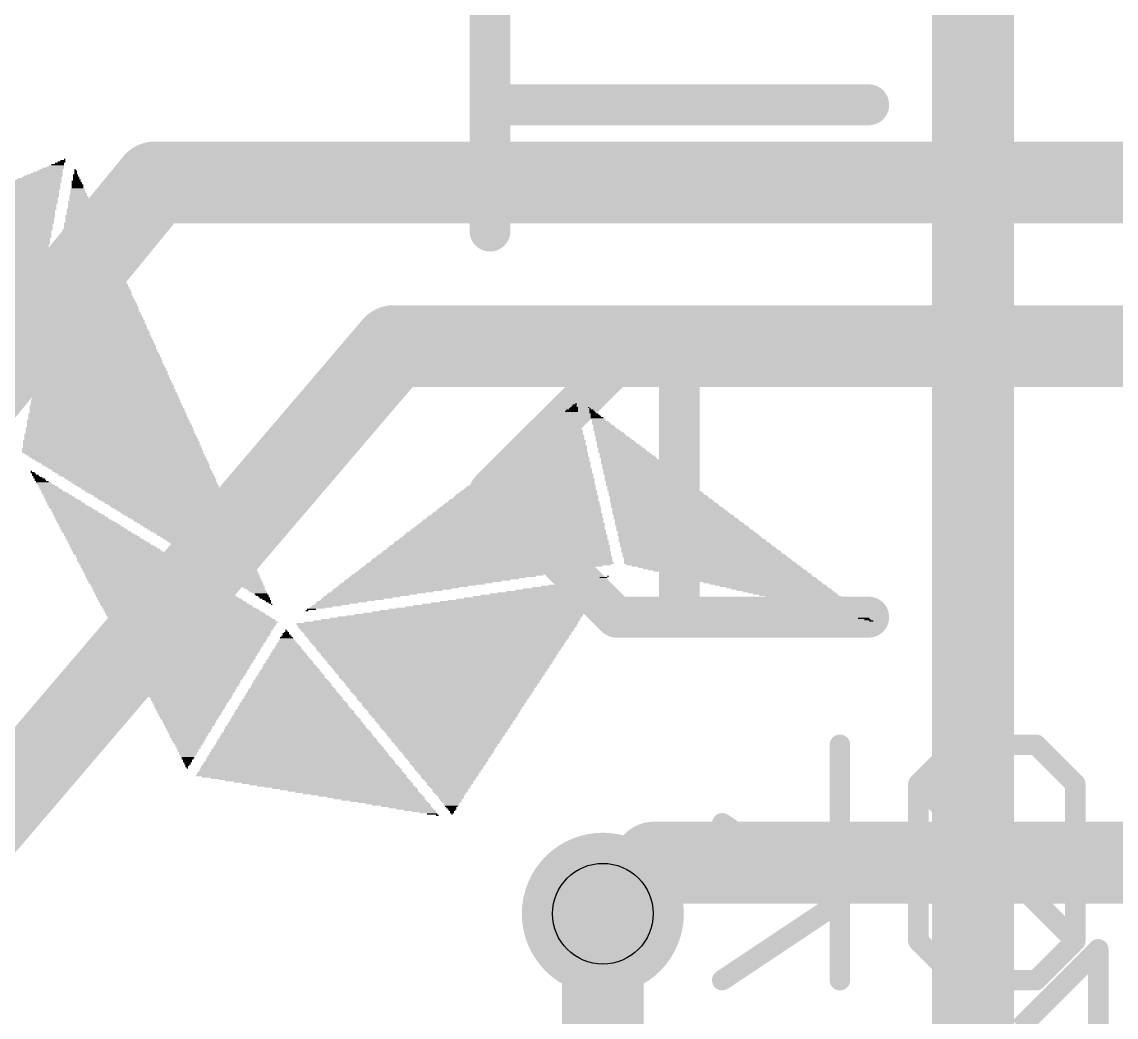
# Model space of a CAD drawing. Extents: x -7.5 to 53.1, y 33.1 to 75.6.
# Drawn here: x 13.12 to 18.55, y 49.27 to 54.21 of the extents above; entities that cross this region are included whole.
import ezdxf

# ---------------------------------------------------------------- set-up
doc = ezdxf.new("R2010")
doc.units = 0
for name, color, linetype in [('1', 22, 'CONTINUOUS'), ('16', 175, 'CONTINUOUS'), ('18', 82, 'CONTINUOUS'), ('22', 2, 'CONTINUOUS'), ('27', 253, 'CONTINUOUS'), ('28', 253, 'CONTINUOUS'), ('44', 253, 'CONTINUOUS')]:
    doc.layers.add(name, color=color, linetype=linetype)

# ---------------------------------------------------------------- blocks, each defined once
blk = doc.blocks.new('RECT')
blk.add_solid([(-0.5, -0.5), (0.5, -0.5), (-0.5, 0.5), (0.5, 0.5)])
blk = doc.blocks.new('ROUNDV')
at = {"const_width": 0.5}
blk.add_lwpolyline([(0, -0.25, 1), (0, 0.25, 1), (0, -0.25)], format="xyb", dxfattribs=at)

msp = doc.modelspace()

# ---------------------------------------------------------------- linework, layer by layer
at = {"layer": '1', "const_width": 0.4064}
for points in [[(9.779, 48.53), (13.7762, 53.4162)], [(13.7762, 53.4162), (21.2852, 53.4162)], [(9.779, 46.53), (14.9634, 52.6034)], [(14.9634, 52.6034), (21.2852, 52.6034)], [(16.002, 49.784), (16.256, 50.038)], [(16.256, 50.038), (19.304, 50.038)]]:
    msp.add_lwpolyline(points, dxfattribs=at)
at = {"layer": '1', "const_width": 0.2032}
for points in [[(13.7762, 53.5178, 1), (13.7762, 53.3146)], [(13.8548, 53.3519, 1), (13.6976, 53.4805)], [(14.9634, 52.705, 1), (14.9634, 52.5018)], [(15.0407, 52.5374, 1), (14.8861, 52.6694)], [(16.256, 50.1396, 1), (16.256, 49.9364)], [(16.3278, 49.9662, 1), (16.1842, 50.1098)], [(15.9302, 49.8558, 1), (16.0738, 49.7122)]]:
    msp.add_lwpolyline(points, format="xyb", dxfattribs=at)
at = {"layer": '16', "const_width": 0.4064}
for points in [[(17.841, 54.671), (17.841, 48.133)], [(16.002, 48.194), (16.002, 49.784)]]:
    msp.add_lwpolyline(points, dxfattribs=at)
at = {"layer": '16', "const_width": 0.2032}
msp.add_lwpolyline([(16.1036, 49.784, 1), (15.9004, 49.784)], format="xyb", dxfattribs=at)
at = {"layer": '27'}
for points, const_width in [([(15.4416, 53.175), (15.4416, 54.4291)], 0.2032), ([(17.3228, 53.8021), (15.4416, 53.8021)], 0.2032), ([(15.4416, 51.8843), (16.0687, 52.5113)], 0.2032), ([(16.0687, 52.5113), (17.3228, 52.5113)], 0.2032), ([(16.3822, 51.2572), (16.3822, 52.5113)], 0.2032), ([(16.0687, 51.2572), (15.4416, 51.8843)], 0.2032), ([(17.3228, 51.2572), (16.0687, 51.2572)], 0.2032), ([(18.0735, 49.2174), (18.4633, 49.6072)], 0.1016), ([(18.4633, 49.6072), (18.4633, 48.4378)], 0.1016)]:
    msp.add_lwpolyline(points, dxfattribs=dict(at, const_width=const_width))
for points, const_width in [([(15.4416, 53.8529, 1), (15.4416, 53.7513)], 0.1016), ([(17.3228, 53.7513, 1), (17.3228, 53.8529)], 0.1016), ([(15.3908, 53.175, 1), (15.4924, 53.175)], 0.1016), ([(16.0687, 52.5621, 1), (16.0687, 52.4605)], 0.1016), ([(16.1046, 52.4754, 1), (16.0327, 52.5473)], 0.1016), ([(16.433, 52.5113, 1), (16.3314, 52.5113)], 0.1016), ([(17.3228, 52.4605, 1), (17.3228, 52.5621)], 0.1016), ([(15.4775, 51.9202, 1), (15.4057, 51.8483)], 0.1016), ([(15.4057, 51.9202, 1), (15.4775, 51.8483)], 0.1016), ([(16.0687, 51.308, 1), (16.0687, 51.2064)], 0.1016), ([(16.0327, 51.2213, 1), (16.1046, 51.2931)], 0.1016), ([(17.3228, 51.2064, 1), (17.3228, 51.308)], 0.1016), ([(16.3314, 51.2572, 1), (16.433, 51.2572)], 0.1016), ([(18.4887, 49.6072, 1), (18.4379, 49.6072)], 0.0508), ([(18.4813, 49.5892, 1), (18.4453, 49.6252)], 0.0508)]:
    msp.add_lwpolyline(points, format="xyb", dxfattribs=dict(at, const_width=const_width))
at = {"layer": '28', "const_width": 0.1016}
for points in [[(17.1797, 49.4538), (17.1797, 50.6232)], [(17.7644, 50.6232), (17.5695, 50.4283)], [(18.1542, 50.6232), (17.7644, 50.6232)], [(18.3491, 50.4283), (18.1542, 50.6232)], [(17.5695, 50.4283), (17.5695, 49.6487)], [(18.3491, 49.6487), (17.5695, 50.4283)], [(18.3491, 49.6487), (18.3491, 50.4283)], [(17.1797, 49.8436), (16.595, 50.2334)], [(16.595, 49.4538), (17.1797, 49.8436)], [(17.5695, 49.6487), (17.7644, 49.4538)], [(18.1542, 49.4538), (18.3491, 49.6487)], [(17.7644, 49.4538), (18.1542, 49.4538)]]:
    msp.add_lwpolyline(points, dxfattribs=at)
at = {"layer": '28', "const_width": 0.0508}
for points in [[(17.2051, 50.6232, 1), (17.1543, 50.6232)], [(17.7644, 50.6486, 1), (17.7644, 50.5978)], [(17.7824, 50.6052, 1), (17.7464, 50.6412)], [(18.1722, 50.6412, 1), (18.1362, 50.6052)], [(18.1542, 50.5978, 1), (18.1542, 50.6486)], [(17.5875, 50.4463, 1), (17.5515, 50.4103)], [(17.5515, 50.4463, 1), (17.5875, 50.4103)], [(17.5949, 50.4283, 1), (17.5441, 50.4283)], [(18.3745, 50.4283, 1), (18.3237, 50.4283)], [(18.3311, 50.4103, 1), (18.3671, 50.4463)], [(16.6091, 50.2545, 1), (16.5809, 50.2123)], [(17.1938, 49.8225, 1), (17.1656, 49.8647)], [(17.1656, 49.8225, 1), (17.1938, 49.8647)], [(17.5875, 49.6667, 1), (17.5515, 49.6307)], [(18.3671, 49.6307, 1), (18.3311, 49.6667)], [(18.3311, 49.6307, 1), (18.3671, 49.6667)], [(17.5441, 49.6487, 1), (17.5949, 49.6487)], [(18.3237, 49.6487, 1), (18.3745, 49.6487)], [(16.5809, 49.4749, 1), (16.6091, 49.4327)], [(17.1543, 49.4538, 1), (17.2051, 49.4538)], [(17.7644, 49.4792, 1), (17.7644, 49.4284)], [(17.7464, 49.4358, 1), (17.7824, 49.4718)], [(18.1362, 49.4718, 1), (18.1722, 49.4358)], [(18.1542, 49.4284, 1), (18.1542, 49.4792)]]:
    msp.add_lwpolyline(points, format="xyb", dxfattribs=at)
at = {"layer": '44'}
msp.add_circle((16.002, 49.784), 0.25, dxfattribs=at)

# ---------------------------------------------------------------- block references
at = {"layer": '18', "xscale": 0.8048, "yscale": 0.8048}
msp.add_blockref('ROUNDV', (16.002, 49.784), dxfattribs=at)
msp.add_blockref('ROUNDV', (16.002, 49.784), dxfattribs=at)
at = {"layer": '22', "yscale": 0.0064}
for p, xscale in [((13.281, 53.4924), 0.0889), ((13.2874, 53.4988), 0.0762), ((13.2937, 53.5051), 0.0635), ((13.3033, 53.5115), 0.0445), ((13.3128, 53.5178), 0.0381), ((13.3191, 53.5242), 0.0254), ((13.3287, 53.5305), 0.0064), ((13.2048, 53.4353), 0.2159), ((13.2144, 53.4416), 0.1968), ((13.2239, 53.448), 0.1905), ((13.2302, 53.4543), 0.1778), ((13.2398, 53.4607), 0.1588), ((13.2461, 53.467), 0.1461), ((13.2556, 53.4734), 0.127), ((13.262, 53.4797), 0.1143), ((13.2715, 53.4861), 0.108), ((13.3826, 53.4543), 0.0254), ((13.3826, 53.448), 0.0254), ((13.3858, 53.4416), 0.0318), ((13.3858, 53.4353), 0.0318), ((13.3795, 53.4797), 0.0064), ((13.3826, 53.4734), 0.0127), ((13.3826, 53.467), 0.0127), ((13.3826, 53.4607), 0.0127), ((13.1318, 53.3781), 0.3366), ((13.1445, 53.3845), 0.3239), ((13.1509, 53.3908), 0.3112), ((13.1572, 53.3972), 0.2984), ((13.1667, 53.4035), 0.2794), ((13.1731, 53.4099), 0.2667), ((13.1826, 53.4162), 0.2604), ((13.1921, 53.4226), 0.2413), ((13.1985, 53.4289), 0.2286), ((13.3922, 53.3845), 0.0699), ((13.3922, 53.3781), 0.0699), ((13.3858, 53.4226), 0.0445), ((13.389, 53.4162), 0.0508), ((13.389, 53.4099), 0.0508), ((13.3922, 53.4035), 0.0571), ((13.3922, 53.3972), 0.0571), ((13.3922, 53.3908), 0.0571), ((13.389, 53.4289), 0.0381), ((13.0715, 53.3273), 0.4445), ((13.0778, 53.3337), 0.4318), ((13.0842, 53.34), 0.4191), ((13.0969, 53.3464), 0.4064), ((13.1032, 53.3527), 0.3937), ((13.1096, 53.3591), 0.381), ((13.1191, 53.3654), 0.3619), ((13.1255, 53.3718), 0.3493), ((13.3985, 53.3464), 0.0953), ((13.3985, 53.34), 0.0953), ((13.3953, 53.3527), 0.0889), ((13.4017, 53.3337), 0.1016), ((13.4017, 53.3273), 0.1016), ((13.3953, 53.3718), 0.0762), ((13.3953, 53.3654), 0.0762), ((13.3985, 53.3591), 0.0825), ((12.9985, 53.2702), 0.5652), ((13.0048, 53.2765), 0.5524), ((13.0143, 53.2829), 0.5461), ((13.0207, 53.2892), 0.5334), ((13.0302, 53.2956), 0.5143), ((13.0366, 53.3019), 0.5017), ((13.0461, 53.3083), 0.4826), ((13.0556, 53.3146), 0.4763), ((13.062, 53.321), 0.4636), ((13.408, 53.2765), 0.1397), ((13.408, 53.2702), 0.1397), ((13.4049, 53.2829), 0.1333), ((13.3985, 53.321), 0.108), ((13.4017, 53.3146), 0.1143), ((13.4017, 53.3083), 0.1143), ((13.4049, 53.3019), 0.1207), ((13.4049, 53.2956), 0.1207), ((13.408, 53.2892), 0.127), ((12.935, 53.2194), 0.6794), ((12.9413, 53.2257), 0.6668), ((12.9477, 53.2321), 0.6541), ((12.9572, 53.2384), 0.635), ((12.9667, 53.2448), 0.6287), ((12.9762, 53.2511), 0.6096), ((12.9826, 53.2575), 0.5969), ((12.9889, 53.2638), 0.5842), ((13.408, 53.2511), 0.1524), ((13.4112, 53.2448), 0.1588), ((13.4112, 53.2384), 0.1588), ((13.4176, 53.2194), 0.1715), ((13.4144, 53.2321), 0.1651), ((13.4144, 53.2257), 0.1651), ((13.4112, 53.2638), 0.1461), ((13.4112, 53.2575), 0.1461), ((12.8619, 53.1622), 0.8001), ((12.8683, 53.1686), 0.7874), ((12.8746, 53.1749), 0.7747), ((12.8873, 53.1813), 0.762), ((12.8937, 53.1876), 0.7493), ((12.9, 53.194), 0.7366), ((12.9096, 53.2003), 0.7176), ((12.9159, 53.2067), 0.7049), ((12.9254, 53.213), 0.6985), ((13.4207, 53.1749), 0.2032), ((13.4207, 53.1686), 0.2032), ((13.4239, 53.1622), 0.2096), ((13.4176, 53.1813), 0.1968), ((13.4144, 53.213), 0.1778), ((13.4176, 53.2067), 0.1842), ((13.4176, 53.2003), 0.1842), ((13.4207, 53.194), 0.1905), ((13.4207, 53.1876), 0.1905), ((12.8016, 53.1114), 0.9081), ((12.8048, 53.1178), 0.9017), ((12.8111, 53.1241), 0.889), ((12.8207, 53.1305), 0.87), ((12.827, 53.1368), 0.8573), ((12.8397, 53.1432), 0.8446), ((12.846, 53.1495), 0.8319), ((12.8524, 53.1559), 0.8192), ((13.4271, 53.1114), 0.2413), ((13.4239, 53.1495), 0.2223), ((13.4239, 53.1432), 0.2223), ((13.4271, 53.1368), 0.2286), ((13.4271, 53.1305), 0.2286), ((13.4271, 53.1241), 0.2286), ((13.4303, 53.1178), 0.235), ((13.4239, 53.1559), 0.2096), ((12.7984, 53.1051), 0.9017), ((12.8016, 53.0987), 0.8954), ((12.8048, 53.0924), 0.889), ((12.8048, 53.086), 0.889), ((12.8079, 53.0797), 0.8827), ((12.8079, 53.0733), 0.87), ((12.8111, 53.067), 0.8636), ((12.8111, 53.0606), 0.8636), ((12.8143, 53.0543), 0.8573), ((13.4334, 53.0797), 0.2667), ((13.4334, 53.0733), 0.2667), ((13.4334, 53.067), 0.2667), ((13.4366, 53.0606), 0.2731), ((13.4366, 53.0543), 0.2731), ((13.4334, 53.0924), 0.254), ((13.4334, 53.086), 0.254), ((13.4303, 53.1051), 0.2477), ((13.4303, 53.0987), 0.2477), ((12.8175, 53.0479), 0.8509), ((12.8175, 53.0416), 0.8382), ((12.8175, 53.0352), 0.8382), ((12.8207, 53.0289), 0.8319), ((12.8238, 53.0225), 0.8255), ((12.827, 53.0162), 0.8192), ((12.827, 53.0098), 0.8192), ((12.827, 53.0035), 0.8065), ((12.8302, 52.9971), 0.8001), ((13.4461, 52.9971), 0.3175), ((13.443, 53.0098), 0.3112), ((13.443, 53.0035), 0.3112), ((13.4366, 53.0479), 0.2858), ((13.4366, 53.0416), 0.2858), ((13.4398, 53.0352), 0.2921), ((13.4398, 53.0289), 0.2921), ((13.443, 53.0225), 0.2984), ((13.443, 53.0162), 0.2984), ((12.8334, 52.9908), 0.7938), ((12.8334, 52.9844), 0.7938), ((12.8365, 52.9781), 0.7874), ((12.8365, 52.9717), 0.7747), ((12.8365, 52.9654), 0.7747), ((12.8397, 52.959), 0.7684), ((12.8429, 52.9527), 0.762), ((12.846, 52.9463), 0.7557), ((13.4493, 52.9463), 0.3493), ((13.4461, 52.9781), 0.3302), ((13.4461, 52.9717), 0.3302), ((13.4493, 52.9654), 0.3366), ((13.4493, 52.959), 0.3366), ((13.4525, 52.9527), 0.3429), ((13.4461, 52.9908), 0.3175), ((13.4461, 52.9844), 0.3175), ((12.8429, 52.94), 0.7493), ((12.846, 52.9336), 0.7429), ((12.8492, 52.9273), 0.7366), ((12.8524, 52.9209), 0.7303), ((12.8524, 52.9146), 0.7303), ((12.8556, 52.9082), 0.7239), ((12.8556, 52.9019), 0.7112), ((12.8588, 52.8955), 0.7049), ((12.8588, 52.8892), 0.7049), ((13.4557, 52.9082), 0.3747), ((13.4557, 52.9019), 0.3747), ((13.4588, 52.8955), 0.381), ((13.4588, 52.8892), 0.381), ((13.4525, 52.94), 0.3556), ((13.4525, 52.9336), 0.3556), ((13.4525, 52.9273), 0.3556), ((13.4557, 52.9209), 0.3619), ((13.4557, 52.9146), 0.3619), ((12.8619, 52.8828), 0.6985), ((12.8651, 52.8765), 0.6922), ((12.8651, 52.8701), 0.6794), ((12.8651, 52.8638), 0.6794), ((12.8683, 52.8574), 0.6731), ((12.8715, 52.8511), 0.6668), ((12.8746, 52.8447), 0.6604), ((12.8715, 52.8384), 0.6541), ((13.462, 52.8447), 0.4128), ((13.4652, 52.8384), 0.4191), ((13.4588, 52.8765), 0.3937), ((13.462, 52.8701), 0.4001), ((13.462, 52.8638), 0.4001), ((13.462, 52.8574), 0.4001), ((13.4652, 52.8511), 0.4064), ((13.462, 52.8828), 0.3874), ((12.8746, 52.832), 0.6477), ((12.8778, 52.8257), 0.6413), ((12.8778, 52.8193), 0.6413), ((12.881, 52.813), 0.635), ((12.8841, 52.8066), 0.6287), ((12.8841, 52.8003), 0.6159), ((12.8841, 52.7939), 0.6159), ((12.8873, 52.7876), 0.6096), ((12.8905, 52.7812), 0.6033), ((13.4715, 52.8003), 0.4445), ((13.4715, 52.7939), 0.4445), ((13.4715, 52.7876), 0.4445), ((13.4747, 52.7812), 0.4509), ((13.4684, 52.813), 0.4382), ((13.4684, 52.8066), 0.4382), ((13.4652, 52.832), 0.4191), ((13.4684, 52.8257), 0.4254), ((13.4684, 52.8193), 0.4254), ((12.8905, 52.7685), 0.5906), ((12.8937, 52.7749), 0.5969), ((12.8937, 52.7622), 0.5842), ((12.8969, 52.7558), 0.5778), ((12.9, 52.7495), 0.5715), ((12.9, 52.7431), 0.5715), ((12.9, 52.7368), 0.5588), ((12.9032, 52.7304), 0.5524), ((13.4779, 52.7431), 0.4826), ((13.4779, 52.7368), 0.4826), ((13.4811, 52.7304), 0.4889), ((13.4715, 52.7749), 0.4572), ((13.4747, 52.7685), 0.4636), ((13.4747, 52.7622), 0.4636), ((13.4779, 52.7558), 0.4699), ((13.4779, 52.7495), 0.4699), ((12.9064, 52.7241), 0.5461), ((12.9064, 52.7177), 0.5461), ((12.9096, 52.7114), 0.5398), ((12.9127, 52.705), 0.5334), ((12.9096, 52.6987), 0.5271), ((12.9127, 52.6923), 0.5207), ((12.9159, 52.686), 0.5143), ((12.9191, 52.6796), 0.508), ((12.9191, 52.6733), 0.508), ((13.4874, 52.6733), 0.5271), ((13.4811, 52.7114), 0.5017), ((13.4811, 52.705), 0.5017), ((13.4842, 52.6987), 0.508), ((13.4842, 52.6923), 0.508), ((13.4874, 52.686), 0.5143), ((13.4874, 52.6796), 0.5143), ((13.4811, 52.7241), 0.4889), ((13.4811, 52.7177), 0.4889), ((12.9191, 52.6669), 0.4953), ((12.9223, 52.6606), 0.4889), ((12.9254, 52.6542), 0.4826), ((12.9254, 52.6479), 0.4826), ((12.9286, 52.6415), 0.4763), ((12.9318, 52.6352), 0.4699), ((12.9318, 52.6288), 0.4572), ((12.9318, 52.6225), 0.4572), ((13.4906, 52.6415), 0.5461), ((13.4906, 52.6352), 0.5461), ((13.4938, 52.6288), 0.5524), ((13.4938, 52.6225), 0.5524), ((13.4874, 52.6669), 0.5271), ((13.4874, 52.6606), 0.5271), ((13.4906, 52.6542), 0.5334), ((13.4906, 52.6479), 0.5334), ((12.935, 52.6161), 0.4509), ((12.9381, 52.6098), 0.4445), ((12.9413, 52.6034), 0.4382), ((12.9381, 52.5971), 0.4318), ((12.9413, 52.5907), 0.4254), ((12.9445, 52.5844), 0.4191), ((12.9445, 52.578), 0.4191), ((12.9477, 52.5717), 0.4128), ((12.9477, 52.5653), 0.4001), ((13.5001, 52.5717), 0.5906), ((13.5001, 52.5653), 0.5906), ((13.4969, 52.6034), 0.5715), ((13.4969, 52.5971), 0.5715), ((13.4969, 52.5907), 0.5715), ((13.5001, 52.5844), 0.5778), ((13.5001, 52.578), 0.5778), ((13.4969, 52.6161), 0.5588), ((13.4969, 52.6098), 0.5588), ((12.9508, 52.559), 0.3937), ((12.9508, 52.5526), 0.3937), ((12.954, 52.5463), 0.3874), ((12.9572, 52.5399), 0.381), ((12.9572, 52.5336), 0.3683), ((12.9572, 52.5272), 0.3683), ((12.9604, 52.5209), 0.3619), ((12.9635, 52.5145), 0.3556), ((12.9667, 52.5082), 0.3493), ((13.5033, 52.5399), 0.6096), ((13.5096, 52.5145), 0.6223), ((13.5096, 52.5082), 0.6223), ((13.5065, 52.5336), 0.6159), ((13.5065, 52.5272), 0.6159), ((13.5065, 52.5209), 0.6159), ((13.5033, 52.559), 0.5969), ((13.5033, 52.5526), 0.5969), ((13.5065, 52.5463), 0.6033), ((12.9667, 52.5018), 0.3493), ((12.9667, 52.4955), 0.3366), ((12.9699, 52.4891), 0.3302), ((12.9731, 52.4828), 0.3239), ((12.9731, 52.4764), 0.3239), ((12.9762, 52.4701), 0.3175), ((12.9762, 52.4637), 0.3048), ((12.9762, 52.4574), 0.3048), ((13.5128, 52.4701), 0.6541), ((13.5128, 52.4637), 0.6541), ((13.516, 52.4574), 0.6604), ((13.5096, 52.5018), 0.635), ((13.5096, 52.4955), 0.635), ((13.5128, 52.4891), 0.6413), ((13.5128, 52.4828), 0.6413), ((13.516, 52.4764), 0.6477), ((12.9794, 52.451), 0.2984), ((12.9826, 52.4447), 0.2921), ((12.9858, 52.4383), 0.2858), ((12.9858, 52.432), 0.2858), ((12.9858, 52.4256), 0.2731), ((12.9889, 52.4193), 0.2667), ((12.9921, 52.4129), 0.2604), ((12.9921, 52.4066), 0.2604), ((12.9953, 52.4002), 0.254), ((13.5223, 52.4002), 0.6985), ((13.516, 52.4383), 0.6731), ((13.5191, 52.432), 0.6794), ((13.5191, 52.4256), 0.6794), ((13.5223, 52.4193), 0.6858), ((13.5223, 52.4129), 0.6858), ((13.5255, 52.4066), 0.6922), ((13.5191, 52.4447), 0.6668), ((13.516, 52.451), 0.6604), ((12.9985, 52.3875), 0.235), ((12.9985, 52.3812), 0.235), ((13.5255, 52.3685), 0.7176), ((13.5287, 52.3621), 0.7239), ((13.5287, 52.3558), 0.7239), ((13.5319, 52.3494), 0.7303), ((13.5223, 52.3939), 0.6985), ((13.5255, 52.3875), 0.7049), ((13.5255, 52.3812), 0.7049), ((13.5287, 52.3748), 0.7112), ((13.535, 52.305), 0.762), ((13.535, 52.2986), 0.762), ((13.5382, 52.2923), 0.7684), ((13.535, 52.3177), 0.7493), ((13.535, 52.3113), 0.7493), ((13.5319, 52.3367), 0.7429), ((13.5319, 52.3304), 0.7429), ((13.5319, 52.324), 0.7429), ((13.5319, 52.3431), 0.7303), ((15.8559, 52.2923), 0.0445), ((15.8591, 52.2986), 0.0381), ((15.8591, 52.305), 0.0254), ((15.8623, 52.3113), 0.0191), ((15.8687, 52.3177), 0.0064), ((15.9322, 52.2986), 0.0064), ((15.9385, 52.2923), 0.0064), ((13.5414, 52.2669), 0.7874), ((13.5414, 52.2605), 0.7874), ((13.5414, 52.2542), 0.7874), ((13.5446, 52.2478), 0.7938), ((13.5446, 52.2415), 0.7938), ((13.5382, 52.2859), 0.7684), ((13.5414, 52.2796), 0.7747), ((13.5414, 52.2732), 0.7747), ((15.8274, 52.2415), 0.127), ((15.8274, 52.2478), 0.1143), ((15.8337, 52.2542), 0.1016), ((15.8369, 52.2605), 0.0953), ((15.8401, 52.2669), 0.0889), ((15.8464, 52.2732), 0.0762), ((15.8464, 52.2796), 0.0635), ((15.8496, 52.2859), 0.0571), ((15.9449, 52.2859), 0.0191), ((15.948, 52.2796), 0.0254), ((15.9512, 52.2732), 0.0318), ((15.9607, 52.2669), 0.0381), ((15.9734, 52.2478), 0.0635), ((15.9766, 52.2415), 0.0699), ((15.9639, 52.2605), 0.0445), ((15.9671, 52.2542), 0.0508), ((13.5509, 52.197), 0.8319), ((13.5509, 52.1907), 0.8319), ((13.5509, 52.1843), 0.8319), ((13.5477, 52.2224), 0.8128), ((13.5477, 52.2161), 0.8128), ((13.5509, 52.2097), 0.8192), ((13.5509, 52.2034), 0.8192), ((13.5446, 52.2351), 0.8065), ((13.5446, 52.2288), 0.8065), ((15.7956, 52.1843), 0.2159), ((15.7988, 52.1907), 0.1968), ((15.802, 52.197), 0.1905), ((15.8052, 52.2034), 0.1842), ((15.8115, 52.2097), 0.1715), ((15.8147, 52.2161), 0.1651), ((15.8147, 52.2224), 0.1524), ((15.821, 52.2288), 0.1397), ((15.8242, 52.2351), 0.1333), ((15.9957, 52.2161), 0.0953), ((15.983, 52.2351), 0.0699), ((15.9893, 52.2288), 0.0825), ((15.9925, 52.2224), 0.0889), ((16.0052, 52.2097), 0.1016), ((16.0084, 52.2034), 0.108), ((16.0115, 52.197), 0.1143), ((16.0179, 52.1907), 0.127), ((16.0211, 52.1843), 0.1333), ((13.5572, 52.1335), 0.87), ((13.5572, 52.1526), 0.8573), ((13.5572, 52.1462), 0.8573), ((13.5604, 52.1399), 0.8636), ((13.5541, 52.1653), 0.8509), ((13.5541, 52.1589), 0.8509), ((13.5541, 52.178), 0.8382), ((13.5541, 52.1716), 0.8382), ((15.7702, 52.1335), 0.2921), ((15.7702, 52.1399), 0.2794), ((15.7766, 52.1462), 0.2667), ((15.7797, 52.1526), 0.2604), ((15.7829, 52.1589), 0.254), ((15.7861, 52.1653), 0.235), ((15.7893, 52.1716), 0.2286), ((15.7925, 52.178), 0.2223), ((16.0338, 52.1716), 0.1461), ((16.0369, 52.1653), 0.1524), ((16.0401, 52.1589), 0.1588), ((16.0274, 52.178), 0.1333), ((16.0496, 52.1526), 0.1651), ((16.0528, 52.1462), 0.1715), ((16.056, 52.1399), 0.1778), ((16.0623, 52.1335), 0.1905), ((13.5636, 52.0954), 0.8954), ((13.5636, 52.0891), 0.8954), ((13.5668, 52.0827), 0.9017), ((13.5668, 52.0764), 0.9017), ((13.5604, 52.1272), 0.8763), ((13.5604, 52.1208), 0.8763), ((13.5604, 52.1145), 0.8763), ((13.5636, 52.1081), 0.8827), ((13.5636, 52.1018), 0.8827), ((15.7385, 52.0764), 0.381), ((15.7416, 52.0827), 0.3619), ((15.7448, 52.0891), 0.3556), ((15.748, 52.0954), 0.3493), ((15.7544, 52.1018), 0.3366), ((15.7575, 52.1081), 0.3302), ((15.7575, 52.1145), 0.3175), ((15.7607, 52.1208), 0.3112), ((15.7671, 52.1272), 0.2984), ((16.0687, 52.1272), 0.1905), ((16.0782, 52.1145), 0.2096), ((16.0814, 52.1081), 0.2159), ((16.0846, 52.1018), 0.2223), ((16.0719, 52.1208), 0.1968), ((16.0941, 52.0954), 0.2286), ((16.0973, 52.0891), 0.235), ((16.1004, 52.0827), 0.2413), ((16.1068, 52.0764), 0.254), ((13.5731, 52.07), 0.889), ((13.5795, 52.0637), 0.889), ((13.5858, 52.0573), 0.8763), ((13.5922, 52.051), 0.8763), ((13.5985, 52.0446), 0.8636), ((13.6081, 52.0383), 0.8573), ((13.6112, 52.0319), 0.8509), ((13.6208, 52.0256), 0.8446), ((13.6271, 52.0192), 0.8319), ((15.7099, 52.0192), 0.4636), ((15.7131, 52.0256), 0.4572), ((15.7131, 52.0319), 0.4445), ((15.7194, 52.0383), 0.4318), ((15.7226, 52.0446), 0.4254), ((15.7258, 52.051), 0.4191), ((15.7258, 52.0573), 0.4064), ((15.7321, 52.0637), 0.3937), ((15.7353, 52.07), 0.3874), ((16.1131, 52.07), 0.254), ((16.1163, 52.0637), 0.2604), ((16.1227, 52.0573), 0.2731), ((16.1258, 52.051), 0.2794), ((16.1385, 52.0383), 0.2921), ((16.1512, 52.0192), 0.3175), ((16.1322, 52.0446), 0.2794), ((16.1417, 52.0319), 0.2984), ((16.1449, 52.0256), 0.3048), ((13.1699, 51.9748), 0.0191), ((13.1636, 51.9811), 0.0064), ((13.1763, 51.9684), 0.0191), ((13.6334, 52.0129), 0.8319), ((13.6398, 52.0065), 0.8192), ((13.6462, 52.0002), 0.8065), ((13.6525, 51.9938), 0.8065), ((13.6589, 51.9875), 0.7938), ((13.6652, 51.9811), 0.7938), ((13.6715, 51.9748), 0.7811), ((13.6811, 51.9684), 0.7747), ((15.6813, 51.9684), 0.5461), ((15.6813, 51.9748), 0.5334), ((15.6877, 51.9811), 0.5207), ((15.6909, 51.9875), 0.5143), ((15.6972, 51.9938), 0.5017), ((15.6972, 52.0002), 0.4889), ((15.7004, 52.0065), 0.4826), ((15.7035, 52.0129), 0.4763), ((16.1576, 52.0129), 0.3175), ((16.1608, 52.0065), 0.3239), ((16.1639, 52.0002), 0.3302), ((16.1703, 51.9938), 0.3429), ((16.1766, 51.9875), 0.3429), ((16.183, 51.9811), 0.3556), ((16.1893, 51.9684), 0.3683), ((16.1862, 51.9748), 0.3619), ((13.1826, 51.9621), 0.0318), ((13.1953, 51.9494), 0.0445), ((13.189, 51.9557), 0.0318), ((13.2048, 51.943), 0.0508), ((13.208, 51.9367), 0.0571), ((13.2175, 51.9303), 0.0635), ((13.2239, 51.924), 0.0762), ((13.2302, 51.9176), 0.0762), ((13.2398, 51.9113), 0.0825), ((13.6843, 51.9621), 0.7684), ((13.6938, 51.9557), 0.762), ((13.7001, 51.9494), 0.7493), ((13.7065, 51.943), 0.7493), ((13.7128, 51.9367), 0.7366), ((13.7192, 51.9303), 0.7239), ((13.7255, 51.924), 0.7239), ((13.7319, 51.9176), 0.7112), ((13.7382, 51.9113), 0.7112), ((15.6528, 51.9113), 0.6287), ((15.6528, 51.9176), 0.6159), ((15.6559, 51.924), 0.6096), ((15.6591, 51.9303), 0.6033), ((15.6654, 51.9367), 0.5906), ((15.6686, 51.943), 0.5842), ((15.6686, 51.9494), 0.5715), ((15.675, 51.9557), 0.5588), ((15.6782, 51.9621), 0.5524), ((16.1957, 51.9621), 0.3683), ((16.202, 51.9557), 0.381), ((16.2052, 51.9494), 0.3874), ((16.2084, 51.943), 0.3937), ((16.2147, 51.9367), 0.4064), ((16.2211, 51.9303), 0.4064), ((16.2243, 51.924), 0.4128), ((16.2306, 51.9176), 0.4254), ((16.2338, 51.9113), 0.4318), ((13.2461, 51.9049), 0.0953), ((13.2525, 51.8986), 0.0953), ((13.2588, 51.8922), 0.108), ((13.2715, 51.8795), 0.1207), ((13.2652, 51.8859), 0.108), ((13.281, 51.8732), 0.127), ((13.2842, 51.8668), 0.1333), ((13.2937, 51.8605), 0.1397), ((13.7446, 51.9049), 0.6985), ((13.7541, 51.8986), 0.6922), ((13.7573, 51.8922), 0.6858), ((13.7668, 51.8859), 0.6794), ((13.77, 51.8795), 0.6731), ((13.7795, 51.8732), 0.6668), ((13.7858, 51.8668), 0.6541), ((13.7922, 51.8605), 0.6413), ((15.6242, 51.8605), 0.7112), ((15.6242, 51.8668), 0.6985), ((15.6305, 51.8732), 0.6858), ((15.6337, 51.8795), 0.6794), ((15.6369, 51.8859), 0.6731), ((15.6401, 51.8922), 0.6541), ((15.6432, 51.8986), 0.6477), ((15.6464, 51.9049), 0.6413), ((16.2401, 51.9049), 0.4318), ((16.2496, 51.8922), 0.4509), ((16.2528, 51.8859), 0.4572), ((16.2465, 51.8986), 0.4445), ((16.2655, 51.8732), 0.4699), ((16.2687, 51.8668), 0.4763), ((16.2624, 51.8795), 0.4636), ((16.2751, 51.8605), 0.4889), ((13.3001, 51.8541), 0.1524), ((13.3064, 51.8478), 0.1524), ((13.3128, 51.8414), 0.1651), ((13.3223, 51.8351), 0.1715), ((13.3255, 51.8287), 0.1778), ((13.335, 51.8224), 0.1842), ((13.3382, 51.816), 0.1905), ((13.3477, 51.8097), 0.1968), ((13.3541, 51.8033), 0.2096), ((13.7986, 51.8541), 0.6413), ((13.8049, 51.8478), 0.6287), ((13.8113, 51.8414), 0.6287), ((13.8176, 51.8351), 0.6159), ((13.8271, 51.8287), 0.6096), ((13.8303, 51.8224), 0.6033), ((13.8398, 51.816), 0.5969), ((13.8462, 51.8097), 0.5842), ((13.8494, 51.8033), 0.5778), ((15.5924, 51.8033), 0.8001), ((15.5956, 51.8097), 0.7811), ((15.5988, 51.816), 0.7747), ((15.602, 51.8224), 0.7684), ((15.6083, 51.8287), 0.7557), ((15.6083, 51.8351), 0.7429), ((15.6115, 51.8414), 0.7366), ((15.6178, 51.8478), 0.7239), ((15.621, 51.8541), 0.7176), ((16.2909, 51.8414), 0.508), ((16.2814, 51.8541), 0.4889), ((16.2846, 51.8478), 0.4953), ((16.2941, 51.8351), 0.5143), ((16.2973, 51.8287), 0.5207), ((16.3068, 51.8224), 0.5271), ((16.31, 51.816), 0.5334), ((16.3132, 51.8097), 0.5398), ((16.3195, 51.8033), 0.5524), ((13.3604, 51.797), 0.2096), ((13.3699, 51.7906), 0.2159), ((13.3763, 51.7843), 0.2286), ((13.3826, 51.7779), 0.2286), ((13.389, 51.7716), 0.2413), ((13.3985, 51.7652), 0.2477), ((13.4017, 51.7589), 0.254), ((13.4112, 51.7525), 0.2604), ((13.8589, 51.797), 0.5715), ((13.862, 51.7906), 0.5652), ((13.8716, 51.7843), 0.5588), ((13.8779, 51.7779), 0.5461), ((13.8843, 51.7716), 0.5461), ((13.8906, 51.7652), 0.5334), ((13.9002, 51.7589), 0.5271), ((13.9033, 51.7525), 0.5207), ((15.5639, 51.7525), 0.87), ((15.567, 51.7589), 0.8636), ((15.5734, 51.7652), 0.8509), ((15.5766, 51.7716), 0.8446), ((15.5766, 51.7779), 0.8319), ((15.5829, 51.7843), 0.8192), ((15.5861, 51.7906), 0.8128), ((15.5893, 51.797), 0.8065), ((16.3258, 51.797), 0.5524), ((16.329, 51.7906), 0.5588), ((16.3354, 51.7843), 0.5715), ((16.3417, 51.7716), 0.5842), ((16.3386, 51.7779), 0.5778), ((16.3544, 51.7589), 0.5969), ((16.3513, 51.7652), 0.5906), ((16.3576, 51.7525), 0.6033), ((13.4144, 51.7462), 0.2667), ((13.4239, 51.7398), 0.2731), ((13.4303, 51.7335), 0.2858), ((13.4398, 51.7271), 0.2921), ((13.443, 51.7208), 0.2984), ((13.4525, 51.7144), 0.3048), ((13.4557, 51.7081), 0.3112), ((13.4652, 51.7017), 0.3175), ((13.4715, 51.6954), 0.3302), ((13.9129, 51.7462), 0.5143), ((13.9192, 51.7398), 0.5017), ((13.9224, 51.7335), 0.4953), ((13.9319, 51.7271), 0.4889), ((13.9383, 51.7208), 0.4763), ((13.9446, 51.7144), 0.4763), ((13.951, 51.7081), 0.4636), ((13.9573, 51.7017), 0.4636), ((13.9637, 51.6954), 0.4509), ((15.5321, 51.6954), 0.9589), ((15.5385, 51.7017), 0.9462), ((15.5416, 51.7081), 0.9398), ((15.5448, 51.7144), 0.9335), ((15.5512, 51.7208), 0.9208), ((15.5512, 51.7271), 0.9081), ((15.5543, 51.7335), 0.9017), ((15.5575, 51.7398), 0.8954), ((15.5639, 51.7462), 0.8827), ((16.3639, 51.7462), 0.6159), ((16.3703, 51.7398), 0.6159), ((16.3735, 51.7335), 0.6223), ((16.3798, 51.7271), 0.635), ((16.383, 51.7208), 0.6413), ((16.3862, 51.7144), 0.6477), ((16.402, 51.6954), 0.6668), ((16.3957, 51.7081), 0.6541), ((16.3989, 51.7017), 0.6604), ((13.4842, 51.6827), 0.3429), ((13.4779, 51.689), 0.3302), ((13.4906, 51.6763), 0.3429), ((13.5001, 51.67), 0.3493), ((13.5065, 51.6636), 0.3619), ((13.5191, 51.6509), 0.3747), ((13.516, 51.6573), 0.3683), ((13.5287, 51.6446), 0.381), ((13.5319, 51.6382), 0.3874), ((13.9732, 51.689), 0.4445), ((13.9764, 51.6827), 0.4382), ((13.9859, 51.6763), 0.4318), ((13.9922, 51.67), 0.4191), ((13.9954, 51.6636), 0.4128), ((14.0049, 51.6573), 0.4064), ((14.0113, 51.6509), 0.3937), ((14.0176, 51.6446), 0.3937), ((14.024, 51.6382), 0.381), ((15.5067, 51.6382), 1.0477), ((15.5067, 51.6446), 1.0351), ((15.5099, 51.6509), 1.0287), ((15.5162, 51.6573), 1.016), ((15.5194, 51.6636), 1.0097), ((15.5194, 51.67), 0.997), ((15.5226, 51.6763), 0.9906), ((15.5289, 51.6827), 0.9779), ((15.5321, 51.689), 0.9716), ((16.4084, 51.689), 0.6794), ((16.4179, 51.6763), 0.6858), ((16.4243, 51.67), 0.6985), ((16.4275, 51.6636), 0.7049), ((16.4148, 51.6827), 0.6794), ((16.4338, 51.6573), 0.7049), ((16.437, 51.6509), 0.7112), ((16.4433, 51.6446), 0.7239), ((16.4465, 51.6382), 0.7303), ((13.5414, 51.6319), 0.3937), ((13.5477, 51.6255), 0.4064), ((13.5604, 51.6128), 0.4191), ((13.5541, 51.6192), 0.4064), ((13.5731, 51.6001), 0.4318), ((13.57, 51.6065), 0.4254), ((13.5827, 51.5938), 0.4382), ((13.5858, 51.5874), 0.4445), ((14.0303, 51.6319), 0.381), ((14.0367, 51.6255), 0.3683), ((14.0462, 51.6192), 0.3619), ((14.0494, 51.6128), 0.3556), ((14.0589, 51.6065), 0.3493), ((14.0621, 51.6001), 0.3429), ((14.0684, 51.5938), 0.3302), ((14.078, 51.5874), 0.3239), ((15.475, 51.5874), 1.124), ((15.4813, 51.5938), 1.1113), ((15.4845, 51.6001), 1.1049), ((15.4877, 51.6065), 1.0986), ((15.4908, 51.6128), 1.0922), ((15.494, 51.6192), 1.0732), ((15.4972, 51.6255), 1.0668), ((15.5004, 51.6319), 1.0605), ((16.4497, 51.6319), 0.7366), ((16.4592, 51.6255), 0.7429), ((16.4624, 51.6192), 0.7493), ((16.4656, 51.6128), 0.7557), ((16.4719, 51.6065), 0.7684), ((16.4782, 51.6001), 0.7684), ((16.4814, 51.5938), 0.7747), ((16.4878, 51.5874), 0.7874), ((13.5953, 51.5811), 0.4509), ((13.6017, 51.5747), 0.4636), ((13.6081, 51.5684), 0.4636), ((13.6176, 51.562), 0.4699), ((13.6239, 51.5556), 0.4826), ((13.6366, 51.543), 0.4953), ((13.6398, 51.5366), 0.5017), ((13.6303, 51.5493), 0.4826), ((13.6493, 51.5303), 0.508), ((14.0843, 51.5811), 0.3112), ((14.0907, 51.5747), 0.3112), ((14.097, 51.5684), 0.2984), ((14.1034, 51.562), 0.2984), ((14.1097, 51.5556), 0.2858), ((14.1192, 51.5493), 0.2794), ((14.1224, 51.543), 0.2731), ((14.1319, 51.5366), 0.2667), ((14.1383, 51.5303), 0.254), ((15.4496, 51.5303), 1.2128), ((15.4496, 51.5366), 1.2002), ((15.4527, 51.543), 1.1938), ((15.4559, 51.5493), 1.1875), ((15.4623, 51.5556), 1.1747), ((15.4623, 51.562), 1.1621), ((15.4654, 51.5684), 1.1557), ((15.4718, 51.5747), 1.143), ((15.475, 51.5811), 1.1367), ((16.491, 51.5811), 0.7938), ((16.4973, 51.5747), 0.7938), ((16.5037, 51.5684), 0.8065), ((16.5068, 51.562), 0.8128), ((16.51, 51.5556), 0.8192), ((16.5322, 51.5303), 0.8509), ((16.5195, 51.5493), 0.8255), ((16.5227, 51.543), 0.8319), ((16.5259, 51.5366), 0.8382), ((13.6589, 51.5239), 0.5143), ((13.662, 51.5175), 0.5207), ((13.6715, 51.5112), 0.5271), ((13.6779, 51.5049), 0.5398), ((13.6843, 51.4985), 0.5398), ((13.6906, 51.4922), 0.5524), ((13.7001, 51.4858), 0.5588), ((13.7033, 51.4794), 0.5652), ((14.1415, 51.5239), 0.2477), ((14.151, 51.5175), 0.2413), ((14.1542, 51.5112), 0.235), ((14.1637, 51.5049), 0.2286), ((14.17, 51.4985), 0.2159), ((14.1764, 51.4922), 0.2159), ((14.1827, 51.4858), 0.2032), ((14.1923, 51.4794), 0.1968), ((15.2813, 51.4794), 1.016), ((15.3099, 51.4858), 1.0477), ((15.3321, 51.4922), 1.0795), ((15.3575, 51.4985), 1.1176), ((15.3829, 51.5049), 1.1557), ((15.4083, 51.5112), 1.1811), ((15.4337, 51.5175), 1.2192), ((15.4432, 51.5239), 1.2256), ((16.5354, 51.5239), 0.8573), ((16.5449, 51.5175), 0.8509), ((16.564, 51.5112), 0.8382), ((16.583, 51.5049), 0.8128), ((16.5989, 51.4985), 0.7938), ((16.618, 51.4922), 0.7811), ((16.6338, 51.4858), 0.762), ((16.6529, 51.4794), 0.7366), ((13.7128, 51.4731), 0.5715), ((13.716, 51.4668), 0.5778), ((13.7255, 51.4604), 0.5842), ((13.7319, 51.4541), 0.5969), ((13.7382, 51.4477), 0.5969), ((13.7446, 51.4413), 0.6096), ((13.7541, 51.435), 0.6159), ((13.7573, 51.4287), 0.6223), ((13.7668, 51.4223), 0.6287), ((14.1954, 51.4731), 0.1905), ((14.205, 51.4668), 0.1842), ((14.2113, 51.4604), 0.1715), ((14.2145, 51.4541), 0.1651), ((14.224, 51.4477), 0.1588), ((14.2304, 51.4413), 0.1461), ((14.2367, 51.435), 0.1461), ((14.2431, 51.4287), 0.1333), ((14.2494, 51.4223), 0.1333), ((15.0559, 51.4223), 0.7176), ((15.0813, 51.4287), 0.7429), ((15.1067, 51.435), 0.7811), ((15.1321, 51.4413), 0.8192), ((15.1606, 51.4477), 0.8509), ((15.1797, 51.4541), 0.8763), ((15.2083, 51.4604), 0.9208), ((15.2305, 51.4668), 0.9525), ((15.2591, 51.4731), 0.9843), ((15.8877, 51.4223), 0.235), ((15.9163, 51.4287), 0.1905), ((15.9385, 51.435), 0.1588), ((15.9576, 51.4413), 0.1207), ((15.983, 51.4477), 0.0825), ((16.0052, 51.4541), 0.0381), ((16.0274, 51.4604), 0.0064), ((16.6719, 51.4731), 0.7239), ((16.691, 51.4668), 0.6985), ((16.7068, 51.4604), 0.6794), ((16.7259, 51.4541), 0.6668), ((16.7418, 51.4477), 0.6477), ((16.7608, 51.4413), 0.6223), ((16.7799, 51.435), 0.6096), ((16.7958, 51.4287), 0.5906), ((16.8148, 51.4223), 0.5652), ((13.7763, 51.416), 0.635), ((13.7795, 51.4096), 0.6413), ((13.789, 51.4032), 0.6477), ((13.7922, 51.3969), 0.6541), ((13.8017, 51.3906), 0.6604), ((13.8081, 51.3842), 0.6731), ((13.8144, 51.3779), 0.6731), ((13.8208, 51.3715), 0.6858), ((14.2558, 51.416), 0.1207), ((14.2653, 51.4096), 0.1143), ((14.2685, 51.4032), 0.108), ((14.2748, 51.3969), 0.0953), ((14.2843, 51.3906), 0.0889), ((14.2875, 51.3842), 0.0825), ((14.297, 51.3779), 0.0762), ((14.3034, 51.3715), 0.0635), ((14.8558, 51.3715), 0.4445), ((14.8812, 51.3779), 0.4826), ((14.9066, 51.3842), 0.508), ((14.932, 51.3906), 0.5461), ((14.9574, 51.3969), 0.5842), ((14.9828, 51.4032), 0.6096), ((15.0082, 51.4096), 0.6477), ((15.0305, 51.416), 0.6794), ((15.7067, 51.3715), 0.5334), ((15.729, 51.3779), 0.5017), ((15.7512, 51.3842), 0.4572), ((15.7766, 51.3906), 0.4191), ((15.7988, 51.3969), 0.3874), ((15.821, 51.4032), 0.3429), ((15.8464, 51.4096), 0.3048), ((15.8687, 51.416), 0.2731), ((16.8339, 51.416), 0.5524), ((16.8497, 51.4096), 0.5334), ((16.8688, 51.4032), 0.508), ((16.8878, 51.3969), 0.4953), ((16.9037, 51.3906), 0.4763), ((16.9228, 51.3842), 0.4509), ((16.9418, 51.3779), 0.4382), ((16.9577, 51.3715), 0.4191), ((13.8303, 51.3651), 0.6922), ((13.8335, 51.3588), 0.6985), ((13.843, 51.3525), 0.7049), ((13.8494, 51.3461), 0.7176), ((13.8557, 51.3398), 0.7176), ((13.862, 51.3334), 0.7303), ((13.8684, 51.327), 0.7303), ((13.8748, 51.3207), 0.7429), ((13.8843, 51.3144), 0.7493), ((14.3097, 51.3651), 0.0635), ((14.3161, 51.3588), 0.0508), ((14.3224, 51.3525), 0.0508), ((14.3288, 51.3461), 0.0381), ((14.3383, 51.3398), 0.0318), ((14.3415, 51.3334), 0.0254), ((14.3478, 51.327), 0.0127), ((14.3574, 51.3207), 0.0064), ((14.6304, 51.3144), 0.1461), ((14.6558, 51.3207), 0.1715), ((14.6812, 51.327), 0.2096), ((14.7066, 51.3334), 0.2477), ((14.732, 51.3398), 0.2731), ((14.7574, 51.3461), 0.3112), ((14.7828, 51.3525), 0.3493), ((14.805, 51.3588), 0.381), ((14.8336, 51.3651), 0.4128), ((15.4972, 51.3144), 0.8763), ((15.5226, 51.3207), 0.8382), ((15.5448, 51.327), 0.7938), ((15.5702, 51.3334), 0.7557), ((15.5924, 51.3398), 0.7239), ((15.6147, 51.3461), 0.6794), ((15.6369, 51.3525), 0.6477), ((15.6623, 51.3588), 0.6096), ((15.6813, 51.3651), 0.5715), ((16.9767, 51.3651), 0.3937), ((16.9958, 51.3588), 0.381), ((17.0148, 51.3525), 0.3556), ((17.0307, 51.3461), 0.3366), ((17.0497, 51.3398), 0.3239), ((17.0656, 51.3334), 0.3048), ((17.0847, 51.327), 0.2794), ((17.1006, 51.3207), 0.2604), ((17.1196, 51.3144), 0.2477), ((13.8906, 51.308), 0.7493), ((13.897, 51.3017), 0.762), ((13.9065, 51.2953), 0.7684), ((13.9097, 51.2889), 0.7747), ((13.9192, 51.2826), 0.7811), ((13.9256, 51.2763), 0.7938), ((13.9319, 51.2699), 0.7938), ((13.9383, 51.2636), 0.8065), ((14.532, 51.2889), 0.0127), ((14.5542, 51.2953), 0.0445), ((14.5828, 51.3017), 0.0762), ((14.605, 51.308), 0.108), ((15.3162, 51.2636), 1.1747), ((15.3353, 51.2699), 1.1367), ((15.3607, 51.2763), 1.0986), ((15.3861, 51.2826), 1.0605), ((15.4051, 51.2889), 1.0224), ((15.4305, 51.2953), 0.9843), ((15.4527, 51.3017), 0.9525), ((15.475, 51.308), 0.9081), ((17.1355, 51.308), 0.2286), ((17.1545, 51.3017), 0.2032), ((17.1736, 51.2953), 0.1905), ((17.1926, 51.2889), 0.1651), ((17.2085, 51.2826), 0.1461), ((17.2276, 51.2763), 0.1333), ((17.2434, 51.2699), 0.1143), ((17.2625, 51.2636), 0.0889), ((13.9446, 51.2572), 0.8065), ((13.951, 51.2508), 0.8192), ((13.9605, 51.2445), 0.8255), ((13.9637, 51.2382), 0.8319), ((13.9668, 51.2255), 0.8255), ((13.97, 51.2318), 0.8319), ((13.97, 51.2191), 0.8192), ((13.9668, 51.2064), 0.8001), ((13.97, 51.2127), 0.8065), ((15.1797, 51.2255), 1.397), ((15.1765, 51.2191), 1.3907), ((15.1765, 51.2064), 1.378), ((15.1797, 51.2127), 1.3843), ((15.1987, 51.2318), 1.3589), ((15.2241, 51.2382), 1.3208), ((15.2464, 51.2445), 1.2891), ((15.2686, 51.2508), 1.2446), ((15.2908, 51.2572), 1.2128), ((17.2815, 51.2572), 0.0762), ((17.2974, 51.2508), 0.0571), ((17.3164, 51.2445), 0.0318), ((17.3355, 51.2382), 0.0191), ((13.97, 51.2001), 0.7938), ((13.9668, 51.1937), 0.7874), ((13.9668, 51.1874), 0.7747), ((13.9668, 51.181), 0.7747), ((13.9668, 51.1746), 0.762), ((13.9668, 51.1683), 0.762), ((13.9668, 51.162), 0.7493), ((13.9637, 51.1556), 0.7429), ((13.9668, 51.1493), 0.7366), ((14.4304, 51.1556), 0.0635), ((14.4336, 51.1493), 0.0699), ((14.4304, 51.162), 0.0508), ((14.4272, 51.1746), 0.0318), ((14.4304, 51.1683), 0.0381), ((14.4304, 51.181), 0.0254), ((14.4272, 51.1937), 0.0064), ((14.4304, 51.1874), 0.0127), ((15.1765, 51.2001), 1.3653), ((15.1797, 51.1937), 1.3589), ((15.1797, 51.1874), 1.3462), ((15.1797, 51.181), 1.3335), ((15.1829, 51.1746), 1.3272), ((15.1797, 51.1683), 1.3208), ((15.1797, 51.162), 1.3081), ((15.1829, 51.1556), 1.3017), ((15.1829, 51.1493), 1.2891), ((13.9637, 51.1429), 0.7303), ((13.9668, 51.1365), 0.7239), ((13.9637, 51.1302), 0.7176), ((13.9637, 51.1239), 0.7049), ((13.9637, 51.1175), 0.7049), ((13.9637, 51.1112), 0.6922), ((13.9605, 51.1048), 0.6858), ((13.9637, 51.0984), 0.6794), ((14.4367, 51.0984), 0.1397), ((14.4367, 51.1112), 0.127), ((14.4399, 51.1048), 0.1333), ((14.4336, 51.1239), 0.108), ((14.4367, 51.1175), 0.1143), ((14.4336, 51.1302), 0.0953), ((14.4336, 51.1429), 0.0825), ((14.4336, 51.1365), 0.0825), ((15.1829, 51.1429), 1.2764), ((15.1829, 51.1365), 1.2764), ((15.1829, 51.1302), 1.2637), ((15.1829, 51.1239), 1.251), ((15.186, 51.1175), 1.2446), ((15.186, 51.1112), 1.2319), ((15.186, 51.1048), 1.2192), ((15.186, 51.0984), 1.2192), ((13.9605, 51.0921), 0.6731), ((13.9637, 51.0858), 0.6668), ((13.9637, 51.0794), 0.6541), ((13.9605, 51.0731), 0.6477), ((13.9637, 51.0667), 0.6413), ((13.9605, 51.0603), 0.635), ((13.9637, 51.054), 0.6287), ((13.9605, 51.0477), 0.6223), ((13.9605, 51.0413), 0.6096), ((14.4431, 51.0413), 0.2286), ((14.4431, 51.0477), 0.2159), ((14.4399, 51.0603), 0.1968), ((14.4431, 51.054), 0.2032), ((14.4399, 51.0731), 0.1842), ((14.4399, 51.0667), 0.1842), ((14.4399, 51.0794), 0.1715), ((14.4367, 51.0921), 0.1524), ((14.4399, 51.0858), 0.1588), ((15.186, 51.0921), 1.2065), ((15.186, 51.0858), 1.1938), ((15.1892, 51.0794), 1.1875), ((15.1892, 51.0731), 1.1747), ((15.186, 51.0667), 1.1684), ((15.1892, 51.0603), 1.1621), ((15.1892, 51.054), 1.1494), ((15.1892, 51.0477), 1.1367), ((15.1924, 51.0413), 1.1303), ((13.9605, 51.035), 0.6096), ((13.9605, 51.0286), 0.5969), ((13.9573, 51.0222), 0.5906), ((13.9605, 51.0159), 0.5842), ((13.9573, 51.0096), 0.5778), ((13.9605, 51.0032), 0.5715), ((13.9573, 50.9969), 0.5652), ((13.9573, 50.9905), 0.5524), ((14.4463, 50.9905), 0.2984), ((14.4494, 50.9969), 0.2921), ((14.4494, 51.0032), 0.2794), ((14.4463, 51.0096), 0.2731), ((14.4431, 51.0222), 0.254), ((14.4463, 51.0159), 0.2604), ((14.4431, 51.0286), 0.2413), ((14.4463, 51.035), 0.235), ((15.1924, 51.035), 1.1176), ((15.1924, 51.0286), 1.1176), ((15.1924, 51.0222), 1.1049), ((15.1924, 51.0159), 1.0922), ((15.1956, 51.0096), 1.0858), ((15.1956, 51.0032), 1.0732), ((15.1956, 50.9969), 1.0605), ((15.1956, 50.9905), 1.0605), ((13.9573, 50.9841), 0.5524), ((13.9573, 50.9778), 0.5398), ((13.9573, 50.9651), 0.5271), ((13.9605, 50.9715), 0.5334), ((13.9573, 50.9588), 0.5143), ((13.9573, 50.9524), 0.5143), ((13.9573, 50.946), 0.5017), ((13.9541, 50.9397), 0.4953), ((13.9573, 50.9334), 0.4889), ((14.4526, 50.9397), 0.3747), ((14.4558, 50.9334), 0.381), ((14.4526, 50.946), 0.3619), ((14.4494, 50.9588), 0.3429), ((14.4526, 50.9524), 0.3493), ((14.4526, 50.9651), 0.3366), ((14.4494, 50.9778), 0.3175), ((14.4526, 50.9715), 0.3239), ((14.4494, 50.9841), 0.3048), ((15.1956, 50.9841), 1.0477), ((15.1956, 50.9778), 1.0351), ((15.1987, 50.9715), 1.0287), ((15.1987, 50.9651), 1.016), ((15.1956, 50.9588), 1.0097), ((15.1987, 50.9524), 1.0033), ((15.1987, 50.946), 0.9906), ((15.1987, 50.9397), 0.9779), ((15.2019, 50.9334), 0.9716), ((13.9541, 50.927), 0.4826), ((13.9573, 50.9207), 0.4763), ((13.9541, 50.9143), 0.4699), ((13.9541, 50.9079), 0.4572), ((13.9541, 50.9016), 0.4572), ((13.9541, 50.8953), 0.4445), ((13.9541, 50.8889), 0.4445), ((13.9541, 50.8826), 0.4318), ((14.459, 50.8826), 0.4509), ((14.459, 50.8953), 0.4382), ((14.459, 50.8889), 0.4382), ((14.459, 50.9016), 0.4254), ((14.4558, 50.9143), 0.4064), ((14.459, 50.9079), 0.4128), ((14.4558, 50.927), 0.3937), ((14.4558, 50.9207), 0.3937), ((15.2019, 50.927), 0.9589), ((15.1987, 50.9207), 0.9525), ((15.2019, 50.9143), 0.9462), ((15.2019, 50.9079), 0.9335), ((15.2019, 50.9016), 0.9208), ((15.2019, 50.8889), 0.9081), ((15.2051, 50.8953), 0.9144), ((15.2019, 50.8826), 0.8954), ((13.951, 50.8762), 0.4254), ((13.9541, 50.8698), 0.4191), ((13.951, 50.8635), 0.4128), ((13.9541, 50.8572), 0.4064), ((13.9541, 50.8508), 0.3937), ((13.951, 50.8445), 0.3874), ((13.9541, 50.8381), 0.381), ((13.951, 50.8317), 0.3747), ((13.951, 50.8254), 0.3619), ((14.4653, 50.8254), 0.5398), ((14.4653, 50.8317), 0.5271), ((14.4621, 50.8445), 0.508), ((14.4653, 50.8381), 0.5143), ((14.4621, 50.8508), 0.4953), ((14.4621, 50.8635), 0.4826), ((14.4653, 50.8572), 0.4889), ((14.4621, 50.8698), 0.4699), ((14.459, 50.8762), 0.4636), ((15.2051, 50.8762), 0.889), ((15.2051, 50.8698), 0.8763), ((15.2051, 50.8635), 0.8636), ((15.2083, 50.8572), 0.8573), ((15.2051, 50.8508), 0.8509), ((15.2051, 50.8445), 0.8382), ((15.2083, 50.8381), 0.8319), ((15.2083, 50.8317), 0.8192), ((15.2083, 50.8254), 0.8065), ((13.951, 50.8191), 0.3619), ((13.951, 50.8127), 0.3493), ((13.951, 50.8064), 0.3493), ((13.951, 50.8), 0.3366), ((13.9478, 50.7936), 0.3302), ((13.951, 50.7873), 0.3239), ((13.9478, 50.781), 0.3175), ((13.951, 50.7746), 0.3112), ((14.4685, 50.781), 0.5969), ((14.4717, 50.7746), 0.6033), ((14.4685, 50.7936), 0.5842), ((14.4717, 50.7873), 0.5906), ((14.4685, 50.8), 0.5715), ((14.4653, 50.8127), 0.5524), ((14.4685, 50.8064), 0.5588), ((14.4653, 50.8191), 0.5398), ((15.2083, 50.8191), 0.8065), ((15.2083, 50.8127), 0.7938), ((15.2083, 50.8064), 0.7811), ((15.2114, 50.8), 0.7747), ((15.2114, 50.7936), 0.762), ((15.2114, 50.781), 0.7493), ((15.2146, 50.7873), 0.7557), ((15.2114, 50.7746), 0.7366), ((13.9478, 50.7683), 0.3048), ((13.9478, 50.7619), 0.2921), ((13.9478, 50.7555), 0.2921), ((13.9478, 50.7492), 0.2794), ((13.9478, 50.7429), 0.2667), ((13.9478, 50.7365), 0.2667), ((13.9478, 50.7302), 0.254), ((13.9478, 50.7238), 0.254), ((13.9478, 50.7174), 0.2413), ((14.478, 50.7174), 0.6922), ((14.4748, 50.7302), 0.6731), ((14.478, 50.7238), 0.6794), ((14.4748, 50.7365), 0.6604), ((14.4748, 50.7492), 0.6477), ((14.4748, 50.7429), 0.6477), ((14.4748, 50.7555), 0.635), ((14.4717, 50.7619), 0.6287), ((14.4717, 50.7683), 0.6159), ((15.2146, 50.7683), 0.7303), ((15.2146, 50.7619), 0.7176), ((15.2146, 50.7555), 0.7049), ((15.2146, 50.7429), 0.6922), ((15.2178, 50.7492), 0.6985), ((15.2146, 50.7365), 0.6794), ((15.2178, 50.7302), 0.6731), ((15.2178, 50.7238), 0.6604), ((15.2178, 50.7174), 0.6477), ((13.9446, 50.7111), 0.235), ((13.9446, 50.6984), 0.2223), ((13.9478, 50.7048), 0.2286), ((13.9446, 50.6857), 0.2096), ((13.9478, 50.6921), 0.2159), ((13.9446, 50.6793), 0.1968), ((13.9446, 50.673), 0.1968), ((13.9446, 50.6667), 0.1842), ((13.9414, 50.6603), 0.1778), ((14.4812, 50.6667), 0.762), ((14.4844, 50.6603), 0.7684), ((14.4812, 50.6793), 0.7493), ((14.4812, 50.673), 0.7493), ((14.4812, 50.6857), 0.7366), ((14.478, 50.6984), 0.7176), ((14.4812, 50.6921), 0.7239), ((14.4748, 50.7111), 0.6985), ((14.478, 50.7048), 0.7049), ((15.2178, 50.7111), 0.6477), ((15.2178, 50.7048), 0.635), ((15.2178, 50.6984), 0.6223), ((15.221, 50.6921), 0.6159), ((15.221, 50.6857), 0.6033), ((15.221, 50.6793), 0.5906), ((15.221, 50.673), 0.5906), ((15.221, 50.6667), 0.5778), ((15.221, 50.6603), 0.5652), ((13.9446, 50.654), 0.1715), ((13.9414, 50.6476), 0.1651), ((13.9446, 50.6412), 0.1588), ((13.9414, 50.6349), 0.1524), ((13.9446, 50.6286), 0.1461), ((13.9414, 50.6159), 0.127), ((13.9446, 50.6222), 0.1333), ((13.9446, 50.6095), 0.1207), ((14.4875, 50.6159), 0.8382), ((14.4907, 50.6095), 0.8446), ((14.4875, 50.6222), 0.8255), ((14.4875, 50.6286), 0.8128), ((14.4844, 50.6349), 0.8065), ((14.4844, 50.6476), 0.7938), ((14.4844, 50.6412), 0.7938), ((14.4844, 50.654), 0.7811), ((15.2241, 50.654), 0.5588), ((15.2241, 50.6476), 0.5461), ((15.221, 50.6412), 0.5398), ((15.2241, 50.6349), 0.5334), ((15.2241, 50.6286), 0.5207), ((15.2241, 50.6222), 0.508), ((15.2273, 50.6159), 0.5017), ((15.2273, 50.6095), 0.4889), ((13.9414, 50.6031), 0.1143), ((13.9414, 50.5968), 0.1016), ((13.9414, 50.5905), 0.1016), ((13.9414, 50.5841), 0.0889), ((13.9414, 50.5778), 0.0889), ((13.9414, 50.5714), 0.0762), ((13.9383, 50.565), 0.0699), ((13.9414, 50.5587), 0.0635), ((13.9383, 50.5524), 0.0571), ((14.4939, 50.5524), 0.9271), ((14.4907, 50.565), 0.9081), ((14.4939, 50.5587), 0.9144), ((14.4907, 50.5714), 0.8954), ((14.4907, 50.5841), 0.8827), ((14.4939, 50.5778), 0.889), ((14.4875, 50.5968), 0.8636), ((14.4907, 50.5905), 0.87), ((14.4875, 50.6031), 0.8509), ((15.2241, 50.6031), 0.4826), ((15.2273, 50.5968), 0.4763), ((15.2273, 50.5905), 0.4636), ((15.2305, 50.5841), 0.4572), ((15.2305, 50.5778), 0.4445), ((15.2305, 50.5714), 0.4318), ((15.2305, 50.565), 0.4318), ((15.2305, 50.5587), 0.4191), ((15.2305, 50.5524), 0.4064), ((13.9383, 50.546), 0.0445), ((13.9383, 50.5397), 0.0445), ((13.9383, 50.5333), 0.0318), ((13.9383, 50.5269), 0.0318), ((13.9383, 50.5206), 0.0191), ((13.9351, 50.5143), 0.0127), ((13.9383, 50.5079), 0.0064), ((14.5002, 50.5016), 1.0033), ((14.4971, 50.5143), 0.9843), ((14.5002, 50.5079), 0.9906), ((14.4971, 50.5206), 0.9716), ((14.4939, 50.5333), 0.9525), ((14.4971, 50.5269), 0.9589), ((14.4971, 50.5397), 0.9462), ((14.4971, 50.546), 0.9335), ((15.2337, 50.546), 0.4001), ((15.2337, 50.5397), 0.3874), ((15.2305, 50.5333), 0.381), ((15.2337, 50.5269), 0.3747), ((15.2337, 50.5206), 0.3619), ((15.2337, 50.5143), 0.3493), ((15.2368, 50.5079), 0.3429), ((15.2337, 50.5016), 0.3366), ((14.5034, 50.4698), 1.0477), ((14.5002, 50.4825), 1.0287), ((14.5034, 50.4762), 1.0351), ((14.5002, 50.4888), 1.016), ((14.5002, 50.4952), 1.0033), ((14.5193, 50.4635), 1.016), ((14.5447, 50.4571), 0.9779), ((14.5669, 50.4507), 0.9462), ((14.586, 50.4444), 0.9208), ((15.2337, 50.4952), 0.3239), ((15.2368, 50.4888), 0.3175), ((15.2368, 50.4825), 0.3048), ((15.2368, 50.4762), 0.2921), ((15.24, 50.4698), 0.2858), ((15.2368, 50.4635), 0.2794), ((15.2368, 50.4571), 0.2667), ((15.24, 50.4507), 0.2604), ((15.24, 50.4444), 0.2477), ((14.6113, 50.4381), 0.8827), ((14.6336, 50.4317), 0.8509), ((14.6526, 50.4254), 0.8128), ((14.6749, 50.419), 0.7811), ((14.6971, 50.4126), 0.7493), ((14.7193, 50.4063), 0.7176), ((14.7415, 50.4), 0.6858), ((14.7606, 50.3936), 0.6477), ((15.24, 50.4381), 0.235), ((15.24, 50.4254), 0.2223), ((15.2432, 50.4317), 0.2286), ((15.24, 50.419), 0.2096), ((15.2432, 50.4126), 0.2032), ((15.2432, 50.4063), 0.1905), ((15.2432, 50.4), 0.1778), ((15.2432, 50.3936), 0.1778), ((14.7828, 50.3873), 0.6159), ((14.805, 50.3809), 0.5842), ((14.8273, 50.3745), 0.5524), ((14.8495, 50.3682), 0.5207), ((14.8749, 50.3619), 0.4826), ((14.8908, 50.3555), 0.4509), ((14.913, 50.3492), 0.4191), ((14.9384, 50.3428), 0.381), ((14.9606, 50.3364), 0.3493), ((15.2432, 50.3873), 0.1651), ((15.2432, 50.3809), 0.1524), ((15.2464, 50.3745), 0.1461), ((15.2464, 50.3682), 0.1333), ((15.2495, 50.3619), 0.127), ((15.2464, 50.3555), 0.1207), ((15.2464, 50.3492), 0.108), ((15.2495, 50.3428), 0.1016), ((15.2495, 50.3364), 0.0889), ((14.9828, 50.3301), 0.3175), ((15.0019, 50.3238), 0.2921), ((15.0241, 50.3174), 0.2477), ((15.0463, 50.3111), 0.2159), ((15.0686, 50.3047), 0.1842), ((15.0908, 50.2983), 0.1524), ((15.113, 50.292), 0.1207), ((15.1321, 50.2857), 0.0825), ((15.1543, 50.2793), 0.0508), ((15.2495, 50.3301), 0.0762), ((15.2495, 50.3238), 0.0762), ((15.2495, 50.3174), 0.0635), ((15.2495, 50.3111), 0.0508), ((15.2527, 50.3047), 0.0445), ((15.2527, 50.2983), 0.0318), ((15.2527, 50.292), 0.0191), ((15.2527, 50.2857), 0.0191), ((15.2527, 50.2793), 0.0064), ((15.1797, 50.273), 0.0127)]:
    msp.add_blockref('RECT', p, dxfattribs=dict(at, xscale=xscale))

doc.saveas('drawing.dxf')
